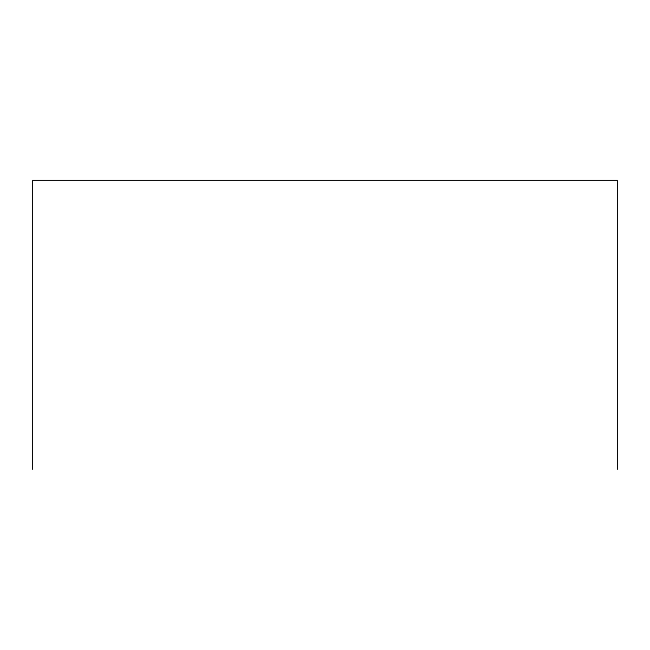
<?xml version="1.0" encoding="UTF-8"?>
<svg xmlns="http://www.w3.org/2000/svg" width="650" height="650" viewBox="0 0 650 650"><rect width="100%" height="100%" fill="white"/><g stroke="black" fill="none" stroke-linecap="round" stroke-linejoin="round"><path stroke-width="0.97" d="M617.5 469.536L617.5 180.464L32.5 180.464L32.5 469.536"/></g></svg>
